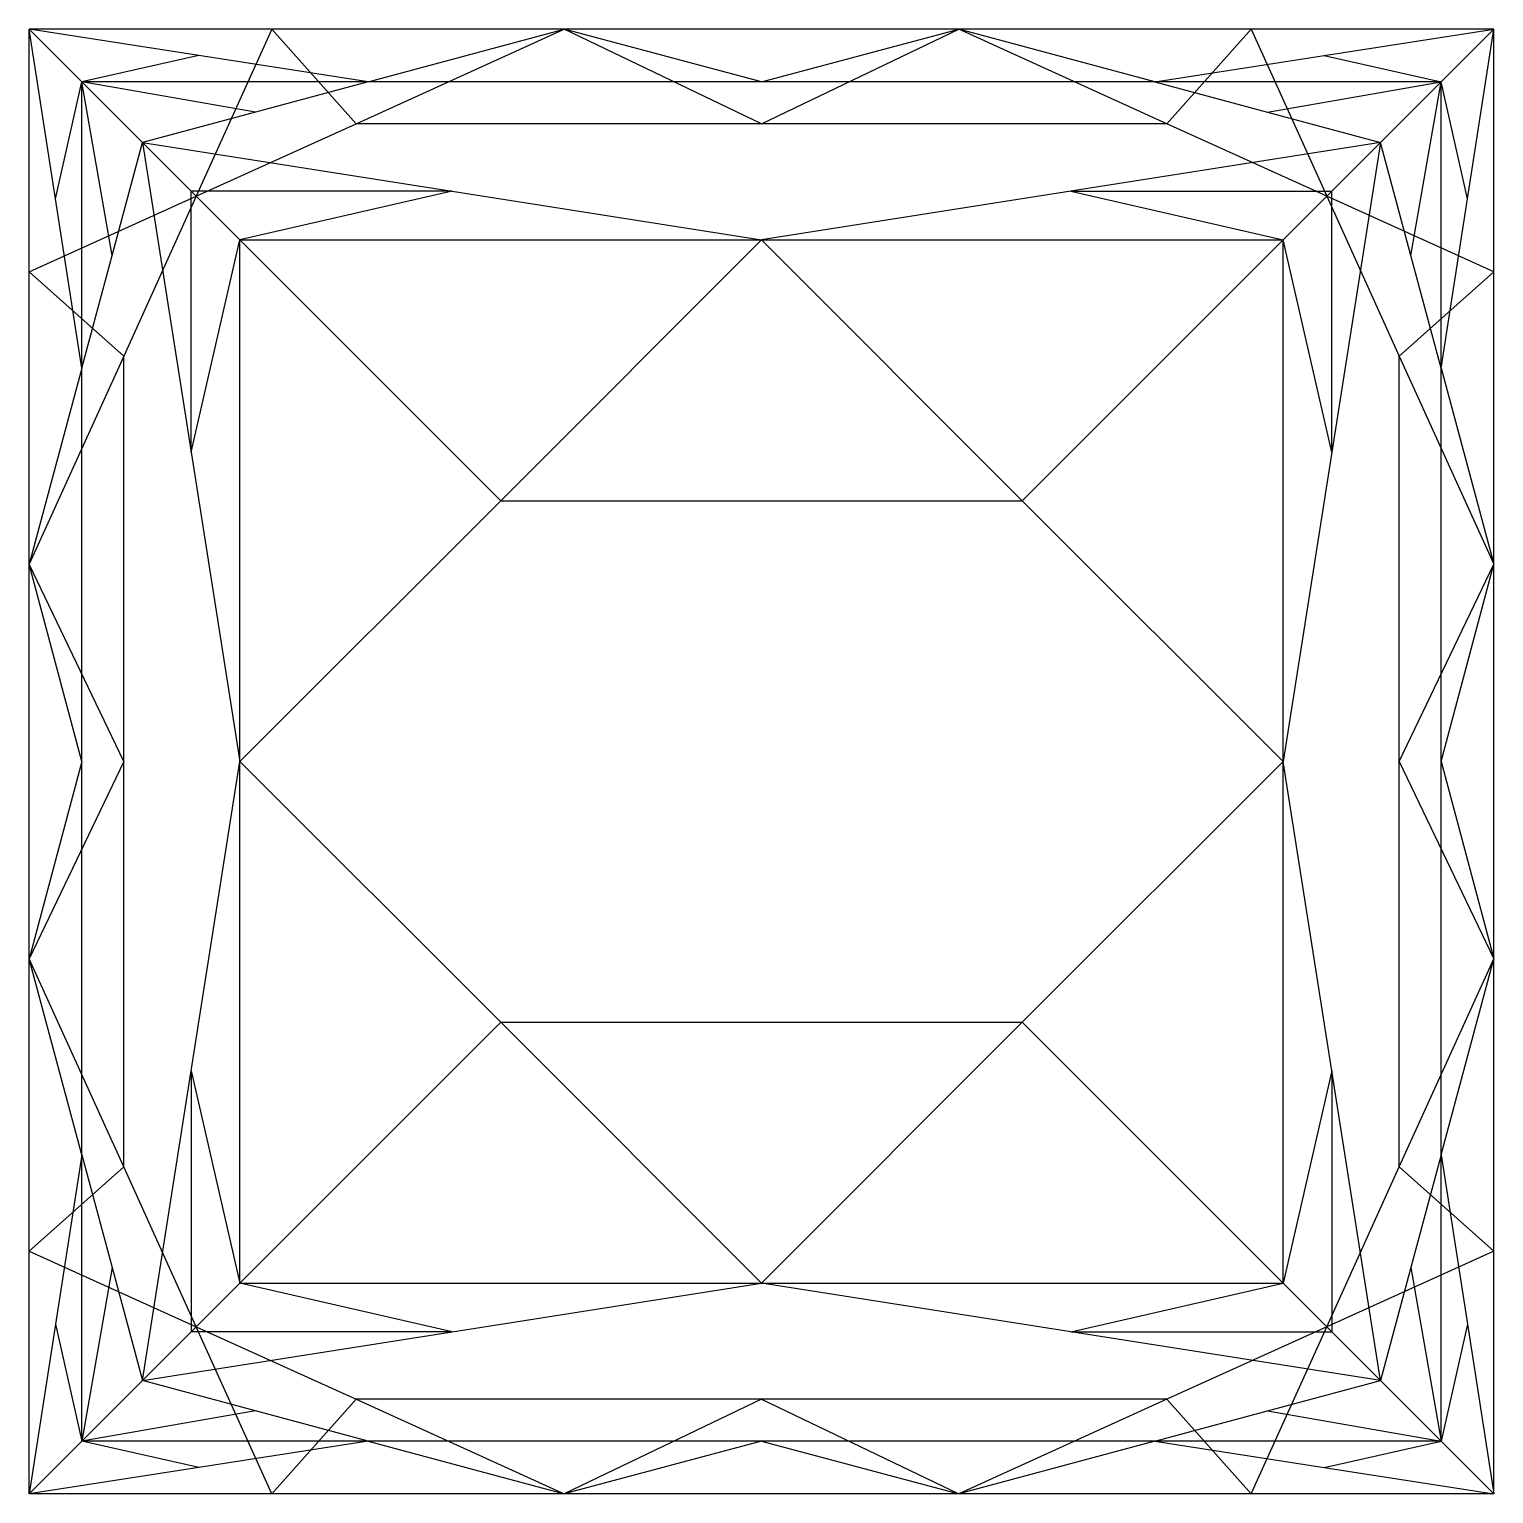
# Model space of a CAD drawing. Header units: metres. Extents: x 2307.19 to 2311.84, y 1378.27 to 1382.92.
import ezdxf

# ---------------------------------------------------------------- set-up
doc = ezdxf.new("R2010")
doc.units = ezdxf.units.M
for name, color, linetype in [('Extensão - Diagonais Horizontais', 42, 'Continuous'), ('Extensão - Diagonais Verticais', 30, 'Continuous'), ('Extensão - Montantes', 41, 'Continuous')]:
    doc.layers.add(name, color=color, linetype=linetype)

msp = doc.modelspace()

# ---------------------------------------------------------------- linework, layer by layer
at = {"layer": 'Extensão - Diagonais Horizontais'}
for p, q in [((2307.1891, 1382.9245, 30), (2307.7132, 1382.4004, 30)), ((2307.1891, 1382.9245, 30), (2307.7194, 1382.3942, 30)), ((2307.9599, 1382.9245, 30), (2307.7194, 1382.3942, 30)), ((2308.2274, 1382.6245, 30), (2307.9599, 1382.9245, 30)), ((2308.2274, 1382.6245, 30), (2308.8891, 1382.9245, 30)), ((2309.516, 1382.6245, 30), (2308.8891, 1382.9245, 30)), ((2309.516, 1382.6245, 30), (2310.1429, 1382.9245, 30)), ((2310.8046, 1382.6245, 30), (2310.1429, 1382.9245, 30)), ((2310.8046, 1382.6245, 30), (2311.0721, 1382.9245, 30)), ((2311.0721, 1382.9245, 30), (2311.3126, 1382.3942, 30)), ((2311.8429, 1382.9245, 30), (2311.3126, 1382.3942, 30)), ((2311.8429, 1382.9245, 30), (2311.3188, 1382.4004, 30)), ((2307.7194, 1382.3942, 30), (2308.2274, 1382.6245, 30)), ((2309.516, 1382.6245, 30), (2308.2274, 1382.6245, 30)), ((2310.8046, 1382.6245, 30), (2309.516, 1382.6245, 30)), ((2311.3126, 1382.3942, 30), (2310.8046, 1382.6245, 30)), ((2307.1891, 1382.1537, 30), (2307.7194, 1382.3942, 30)), ((2307.7194, 1382.3942, 30), (2307.4891, 1381.8862, 30)), ((2311.8429, 1382.1537, 30), (2311.3126, 1382.3942, 30)), ((2311.3126, 1382.3942, 30), (2311.5429, 1381.8862, 30)), ((2307.8583, 1382.2553, 36), (2308.6871, 1381.4264, 36)), ((2309.516, 1382.2553, 36), (2308.6871, 1381.4264, 36)), ((2310.3448, 1381.4264, 36), (2309.516, 1382.2553, 36)), ((2310.3448, 1381.4264, 36), (2311.1737, 1382.2553, 36)), ((2307.4891, 1381.8862, 30), (2307.1891, 1382.1537, 30)), ((2311.5429, 1381.8862, 30), (2311.8429, 1382.1537, 30)), ((2307.4891, 1381.8862, 30), (2307.1891, 1381.2245, 30)), ((2307.4891, 1380.5976, 30), (2307.4891, 1381.8862, 30)), ((2311.5429, 1381.8862, 30), (2311.8429, 1381.2245, 30)), ((2311.5429, 1380.5976, 30), (2311.5429, 1381.8862, 30)), ((2308.6871, 1381.4264, 36), (2307.8583, 1380.5976, 36)), ((2308.6871, 1381.4264, 36), (2310.3448, 1381.4264, 36)), ((2311.1737, 1380.5976, 36), (2310.3448, 1381.4264, 36)), ((2307.4891, 1380.5976, 30), (2307.1891, 1381.2245, 30)), ((2311.5429, 1380.5976, 30), (2311.8429, 1381.2245, 30)), ((2307.4891, 1380.5976, 30), (2307.1891, 1379.9707, 30)), ((2307.4891, 1379.309, 30), (2307.4891, 1380.5976, 30)), ((2307.8583, 1380.5976, 36), (2308.6871, 1379.7688, 36)), ((2310.3448, 1379.7688, 36), (2311.1737, 1380.5976, 36)), ((2311.5429, 1379.309, 30), (2311.5429, 1380.5976, 30)), ((2311.5429, 1380.5976, 30), (2311.8429, 1379.9707, 30)), ((2307.4891, 1379.309, 30), (2307.1891, 1379.9707, 30)), ((2311.5429, 1379.309, 30), (2311.8429, 1379.9707, 30)), ((2308.6871, 1379.7688, 36), (2307.8583, 1378.9399, 36)), ((2308.6871, 1379.7688, 36), (2310.3448, 1379.7688, 36)), ((2308.6871, 1379.7688, 36), (2309.516, 1378.9399, 36)), ((2309.516, 1378.9399, 36), (2310.3448, 1379.7688, 36)), ((2310.3448, 1379.7688, 36), (2311.1737, 1378.9399, 36)), ((2307.4891, 1379.309, 30), (2307.1891, 1379.0415, 30)), ((2307.7194, 1378.801, 30), (2307.4891, 1379.309, 30)), ((2311.3126, 1378.801, 30), (2311.5429, 1379.309, 30)), ((2311.5429, 1379.309, 30), (2311.8429, 1379.0415, 30)), ((2307.1891, 1379.0415, 30), (2307.7194, 1378.801, 30)), ((2311.8429, 1379.0415, 30), (2311.3126, 1378.801, 30)), ((2307.1891, 1378.2707, 30), (2307.7194, 1378.801, 30)), ((2307.9599, 1378.2707, 30), (2307.7194, 1378.801, 30)), ((2307.7194, 1378.801, 30), (2308.2274, 1378.5707, 30)), ((2311.3126, 1378.801, 30), (2310.8046, 1378.5707, 30)), ((2311.0721, 1378.2707, 30), (2311.3126, 1378.801, 30)), ((2311.8429, 1378.2707, 30), (2311.3126, 1378.801, 30)), ((2307.1891, 1378.2707, 30), (2307.7132, 1378.7948, 30)), ((2311.8429, 1378.2707, 30), (2311.3188, 1378.7948, 30)), ((2308.2274, 1378.5707, 30), (2307.9599, 1378.2707, 30)), ((2309.516, 1378.5707, 30), (2308.2274, 1378.5707, 30)), ((2308.2274, 1378.5707, 30), (2308.8891, 1378.2707, 30)), ((2309.516, 1378.5707, 30), (2308.8891, 1378.2707, 30)), ((2310.8046, 1378.5707, 30), (2309.516, 1378.5707, 30)), ((2309.516, 1378.5707, 30), (2310.1429, 1378.2707, 30)), ((2310.8046, 1378.5707, 30), (2310.1429, 1378.2707, 30)), ((2310.8046, 1378.5707, 30), (2311.0721, 1378.2707, 30))]:
    msp.add_line(p, q, dxfattribs=at)
at = {"layer": 'Extensão - Diagonais Verticais'}
for p, q in [((2307.7275, 1382.8409, 30.75), (2307.1891, 1382.9245, 30)), ((2307.2727, 1382.3861, 30.75), (2307.1891, 1382.9245, 30)), ((2308.266, 1382.7572, 31.5), (2308.8891, 1382.9245, 30)), ((2309.516, 1382.7572, 31.5), (2308.8891, 1382.9245, 30)), ((2309.516, 1382.7572, 31.5), (2310.1429, 1382.9245, 30)), ((2310.766, 1382.7572, 31.5), (2310.1429, 1382.9245, 30)), ((2311.3045, 1382.8409, 30.75), (2311.8429, 1382.9245, 30)), ((2311.7593, 1382.3861, 30.75), (2311.8429, 1382.9245, 30)), ((2307.7275, 1382.8409, 30.75), (2307.3564, 1382.7572, 31.5)), ((2308.266, 1382.7572, 31.5), (2307.7275, 1382.8409, 30.75)), ((2310.766, 1382.7572, 31.5), (2311.3045, 1382.8409, 30.75)), ((2311.3045, 1382.8409, 30.75), (2311.6756, 1382.7572, 31.5)), ((2307.2727, 1382.3861, 30.75), (2307.3564, 1382.7572, 31.5)), ((2308.266, 1382.7572, 31.5), (2307.3564, 1382.7572, 31.5)), ((2307.9075, 1382.6609, 32.3631), (2307.3564, 1382.7572, 31.5)), ((2307.3564, 1381.8476, 31.5), (2307.3564, 1382.7572, 31.5)), ((2307.4527, 1382.2061, 32.3631), (2307.3564, 1382.7572, 31.5)), ((2308.266, 1382.7572, 31.5), (2307.9075, 1382.6609, 32.3631)), ((2309.516, 1382.7572, 31.5), (2308.266, 1382.7572, 31.5)), ((2310.766, 1382.7572, 31.5), (2309.516, 1382.7572, 31.5)), ((2311.6756, 1382.7572, 31.5), (2310.766, 1382.7572, 31.5)), ((2310.766, 1382.7572, 31.5), (2311.1245, 1382.6609, 32.3631)), ((2311.1245, 1382.6609, 32.3631), (2311.6756, 1382.7572, 31.5)), ((2311.5793, 1382.2061, 32.3631), (2311.6756, 1382.7572, 31.5)), ((2311.7593, 1382.3861, 30.75), (2311.6756, 1382.7572, 31.5)), ((2311.6756, 1381.8476, 31.5), (2311.6756, 1382.7572, 31.5)), ((2307.9075, 1382.6609, 32.3631), (2307.5489, 1382.5647, 33.2263)), ((2311.1245, 1382.6609, 32.3631), (2311.4831, 1382.5647, 33.2263)), ((2307.4527, 1382.2061, 32.3631), (2307.5489, 1382.5647, 33.2263)), ((2307.5489, 1382.5647, 33.2263), (2308.5325, 1382.41, 34.6131)), ((2307.5489, 1382.5647, 33.2263), (2307.7036, 1381.5811, 34.6131)), ((2311.4831, 1382.5647, 33.2263), (2310.4995, 1382.41, 34.6131)), ((2311.4831, 1382.5647, 33.2263), (2311.3284, 1381.5811, 34.6131)), ((2311.5793, 1382.2061, 32.3631), (2311.4831, 1382.5647, 33.2263)), ((2307.3564, 1381.8476, 31.5), (2307.2727, 1382.3861, 30.75)), ((2308.5325, 1382.41, 34.6131), (2307.7036, 1382.41, 34.6131)), ((2307.7036, 1381.5811, 34.6131), (2307.7036, 1382.41, 34.6131)), ((2308.5325, 1382.41, 34.6131), (2307.8583, 1382.2553, 36)), ((2308.5325, 1382.41, 34.6131), (2309.516, 1382.2553, 36)), ((2310.4995, 1382.41, 34.6131), (2309.516, 1382.2553, 36)), ((2310.4995, 1382.41, 34.6131), (2311.3284, 1382.41, 34.6131)), ((2310.4995, 1382.41, 34.6131), (2311.1737, 1382.2553, 36)), ((2311.3284, 1381.5811, 34.6131), (2311.3284, 1382.41, 34.6131)), ((2311.6756, 1381.8476, 31.5), (2311.7593, 1382.3861, 30.75)), ((2307.7036, 1381.5811, 34.6131), (2307.8583, 1382.2553, 36)), ((2311.3284, 1381.5811, 34.6131), (2311.1737, 1382.2553, 36)), ((2307.3564, 1381.8476, 31.5), (2307.4527, 1382.2061, 32.3631)), ((2311.6756, 1381.8476, 31.5), (2311.5793, 1382.2061, 32.3631)), ((2307.3564, 1381.8476, 31.5), (2307.1891, 1381.2245, 30)), ((2307.3564, 1380.5976, 31.5), (2307.3564, 1381.8476, 31.5)), ((2311.6756, 1381.8476, 31.5), (2311.8429, 1381.2245, 30)), ((2311.6756, 1380.5976, 31.5), (2311.6756, 1381.8476, 31.5)), ((2307.7036, 1381.5811, 34.6131), (2307.8583, 1380.5976, 36)), ((2311.3284, 1381.5811, 34.6131), (2311.1737, 1380.5976, 36)), ((2307.3564, 1380.5976, 31.5), (2307.1891, 1381.2245, 30)), ((2311.6756, 1380.5976, 31.5), (2311.8429, 1381.2245, 30)), ((2307.3564, 1380.5976, 31.5), (2307.1891, 1379.9707, 30)), ((2307.3564, 1379.3476, 31.5), (2307.3564, 1380.5976, 31.5)), ((2307.7036, 1379.6141, 34.6131), (2307.8583, 1380.5976, 36)), ((2311.3284, 1379.6141, 34.6131), (2311.1737, 1380.5976, 36)), ((2311.6756, 1380.5976, 31.5), (2311.8429, 1379.9707, 30)), ((2311.6756, 1379.3476, 31.5), (2311.6756, 1380.5976, 31.5)), ((2307.3564, 1379.3476, 31.5), (2307.1891, 1379.9707, 30)), ((2311.6756, 1379.3476, 31.5), (2311.8429, 1379.9707, 30)), ((2307.5489, 1378.6305, 33.2263), (2307.7036, 1379.6141, 34.6131)), ((2307.7036, 1379.6141, 34.6131), (2307.7036, 1378.7852, 34.6131)), ((2307.7036, 1379.6141, 34.6131), (2307.8583, 1378.9399, 36)), ((2311.3284, 1379.6141, 34.6131), (2311.1737, 1378.9399, 36)), ((2311.4831, 1378.6305, 33.2263), (2311.3284, 1379.6141, 34.6131)), ((2311.3284, 1379.6141, 34.6131), (2311.3284, 1378.7852, 34.6131)), ((2307.3564, 1379.3476, 31.5), (2307.2727, 1378.8091, 30.75)), ((2307.3564, 1378.438, 31.5), (2307.3564, 1379.3476, 31.5)), ((2307.3564, 1379.3476, 31.5), (2307.4527, 1378.9891, 32.3631)), ((2311.6756, 1379.3476, 31.5), (2311.5793, 1378.9891, 32.3631)), ((2311.6756, 1378.438, 31.5), (2311.6756, 1379.3476, 31.5)), ((2311.6756, 1379.3476, 31.5), (2311.7593, 1378.8091, 30.75)), ((2307.4527, 1378.9891, 32.3631), (2307.3564, 1378.438, 31.5)), ((2307.4527, 1378.9891, 32.3631), (2307.5489, 1378.6305, 33.2263)), ((2311.5793, 1378.9891, 32.3631), (2311.4831, 1378.6305, 33.2263)), ((2311.5793, 1378.9891, 32.3631), (2311.6756, 1378.438, 31.5)), ((2308.5325, 1378.7852, 34.6131), (2307.8583, 1378.9399, 36)), ((2308.5325, 1378.7852, 34.6131), (2309.516, 1378.9399, 36)), ((2310.4995, 1378.7852, 34.6131), (2309.516, 1378.9399, 36)), ((2310.4995, 1378.7852, 34.6131), (2311.1737, 1378.9399, 36)), ((2307.2727, 1378.8091, 30.75), (2307.1891, 1378.2707, 30)), ((2307.2727, 1378.8091, 30.75), (2307.3564, 1378.438, 31.5)), ((2311.7593, 1378.8091, 30.75), (2311.6756, 1378.438, 31.5)), ((2311.7593, 1378.8091, 30.75), (2311.8429, 1378.2707, 30)), ((2307.5489, 1378.6305, 33.2263), (2308.5325, 1378.7852, 34.6131)), ((2308.5325, 1378.7852, 34.6131), (2307.7036, 1378.7852, 34.6131)), ((2311.4831, 1378.6305, 33.2263), (2310.4995, 1378.7852, 34.6131)), ((2310.4995, 1378.7852, 34.6131), (2311.3284, 1378.7852, 34.6131)), ((2307.9075, 1378.5343, 32.3631), (2307.5489, 1378.6305, 33.2263)), ((2311.1245, 1378.5343, 32.3631), (2311.4831, 1378.6305, 33.2263)), ((2307.9075, 1378.5343, 32.3631), (2307.3564, 1378.438, 31.5)), ((2308.266, 1378.438, 31.5), (2307.9075, 1378.5343, 32.3631)), ((2310.766, 1378.438, 31.5), (2311.1245, 1378.5343, 32.3631)), ((2311.1245, 1378.5343, 32.3631), (2311.6756, 1378.438, 31.5)), ((2307.7275, 1378.3543, 30.75), (2307.3564, 1378.438, 31.5)), ((2308.266, 1378.438, 31.5), (2307.3564, 1378.438, 31.5)), ((2308.266, 1378.438, 31.5), (2307.7275, 1378.3543, 30.75)), ((2308.266, 1378.438, 31.5), (2308.8891, 1378.2707, 30)), ((2309.516, 1378.438, 31.5), (2308.266, 1378.438, 31.5)), ((2309.516, 1378.438, 31.5), (2308.8891, 1378.2707, 30)), ((2309.516, 1378.438, 31.5), (2310.1429, 1378.2707, 30)), ((2310.766, 1378.438, 31.5), (2309.516, 1378.438, 31.5)), ((2310.766, 1378.438, 31.5), (2310.1429, 1378.2707, 30)), ((2311.6756, 1378.438, 31.5), (2310.766, 1378.438, 31.5)), ((2310.766, 1378.438, 31.5), (2311.3045, 1378.3543, 30.75)), ((2311.3045, 1378.3543, 30.75), (2311.6756, 1378.438, 31.5)), ((2307.7275, 1378.3543, 30.75), (2307.1891, 1378.2707, 30)), ((2311.3045, 1378.3543, 30.75), (2311.8429, 1378.2707, 30))]:
    msp.add_line(p, q, dxfattribs=at)
at = {"layer": 'Extensão - Montantes'}
for p, q in [((2307.3564, 1382.7572, 31.5), (2307.1891, 1382.9245, 30)), ((2307.9599, 1382.9245, 30), (2307.1891, 1382.9245, 30)), ((2307.1891, 1382.1537, 30), (2307.1891, 1382.9245, 30)), ((2308.8891, 1382.9245, 30), (2307.9599, 1382.9245, 30)), ((2310.1429, 1382.9245, 30), (2308.8891, 1382.9245, 30)), ((2311.0721, 1382.9245, 30), (2310.1429, 1382.9245, 30)), ((2311.8429, 1382.9245, 30), (2311.0721, 1382.9245, 30)), ((2311.6756, 1382.7572, 31.5), (2311.8429, 1382.9245, 30)), ((2311.6756, 1382.7572, 31.5), (2311.8429, 1382.9245, 30)), ((2311.8429, 1382.1537, 30), (2311.8429, 1382.9245, 30)), ((2307.5489, 1382.5647, 33.2263), (2307.3564, 1382.7572, 31.5)), ((2311.4831, 1382.5647, 33.2263), (2311.6756, 1382.7572, 31.5)), ((2311.4831, 1382.5647, 33.2263), (2311.6756, 1382.7572, 31.5)), ((2307.7036, 1382.41, 34.6131), (2307.5489, 1382.5647, 33.2263)), ((2311.3284, 1382.41, 34.6131), (2311.4831, 1382.5647, 33.2263)), ((2311.3284, 1382.41, 34.6131), (2311.4831, 1382.5647, 33.2263)), ((2307.8583, 1382.2553, 36), (2307.7036, 1382.41, 34.6131)), ((2311.1737, 1382.2553, 36), (2311.3284, 1382.41, 34.6131)), ((2311.1737, 1382.2553, 36), (2311.3284, 1382.41, 34.6131)), ((2307.1891, 1381.2245, 30), (2307.1891, 1382.1537, 30)), ((2311.8429, 1381.2245, 30), (2311.8429, 1382.1537, 30)), ((2307.1891, 1379.9707, 30), (2307.1891, 1381.2245, 30)), ((2311.8429, 1379.9707, 30), (2311.8429, 1381.2245, 30)), ((2307.1891, 1379.0415, 30), (2307.1891, 1379.9707, 30)), ((2311.8429, 1379.0415, 30), (2311.8429, 1379.9707, 30)), ((2307.1891, 1378.2707, 30), (2307.1891, 1379.0415, 30)), ((2311.8429, 1378.2707, 30), (2311.8429, 1379.0415, 30)), ((2307.8583, 1378.9399, 36), (2307.7036, 1378.7852, 34.6131)), ((2311.1737, 1378.9399, 36), (2311.3284, 1378.7852, 34.6131)), ((2307.7036, 1378.7852, 34.6131), (2307.5489, 1378.6305, 33.2263)), ((2311.3284, 1378.7852, 34.6131), (2311.4831, 1378.6305, 33.2263)), ((2307.5489, 1378.6305, 33.2263), (2307.3564, 1378.438, 31.5)), ((2311.4831, 1378.6305, 33.2263), (2311.6756, 1378.438, 31.5)), ((2307.3564, 1378.438, 31.5), (2307.1891, 1378.2707, 30)), ((2311.6756, 1378.438, 31.5), (2311.8429, 1378.2707, 30)), ((2307.9599, 1378.2707, 30), (2307.1891, 1378.2707, 30)), ((2308.8891, 1378.2707, 30), (2307.9599, 1378.2707, 30)), ((2310.1429, 1378.2707, 30), (2308.8891, 1378.2707, 30)), ((2311.0721, 1378.2707, 30), (2310.1429, 1378.2707, 30)), ((2311.8429, 1378.2707, 30), (2311.0721, 1378.2707, 30))]:
    msp.add_line(p, q, dxfattribs=at)
at = {"layer": 'Extensão - Montantes', "extrusion": (5.46571e-16, 1, -2.22045e-16)}
for p, q in [((2307.8583, 1382.2553, 36), (2309.516, 1382.2553, 36)), ((2309.516, 1382.2553, 36), (2311.1737, 1382.2553, 36))]:
    msp.add_line(p, q, dxfattribs=at)
at = {"layer": 'Extensão - Montantes', "extrusion": (-1, 7.68616e-16, -7.58979e-16)}
for p, q in [((2307.8583, 1380.5976, 36), (2307.8583, 1382.2553, 36)), ((2307.8583, 1378.9399, 36), (2307.8583, 1380.5976, 36))]:
    msp.add_line(p, q, dxfattribs=at)
at = {"layer": 'Extensão - Montantes', "extrusion": (1, 7.68616e-16, -7.58979e-16)}
for p, q in [((2311.1737, 1380.5976, 36), (2311.1737, 1382.2553, 36)), ((2311.1737, 1378.9399, 36), (2311.1737, 1380.5976, 36))]:
    msp.add_line(p, q, dxfattribs=at)
at = {"layer": 'Extensão - Montantes', "extrusion": (5.46571e-16, -1, -2.22045e-16)}
for p, q in [((2307.8583, 1378.9399, 36), (2309.516, 1378.9399, 36)), ((2309.516, 1378.9399, 36), (2311.1737, 1378.9399, 36))]:
    msp.add_line(p, q, dxfattribs=at)

doc.saveas('drawing.dxf')
